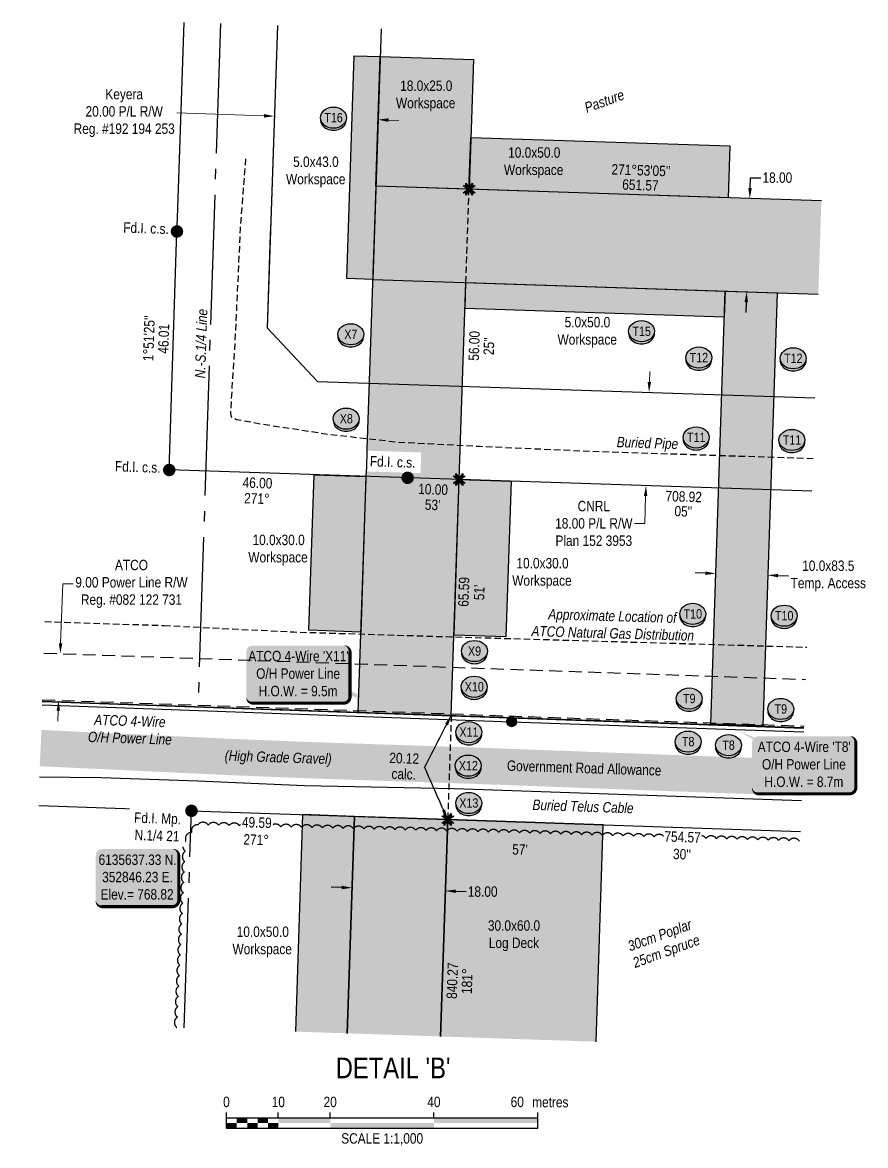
# Model space of a CAD drawing. Extents: x 350042 to 357443, y 6133812 to 6137998.
# Drawn here: x 350862 to 351675, y 6135521 to 6136604 of the extents above; entities that cross this region are included whole.
import ezdxf
from ezdxf.enums import TextEntityAlignment as Align

# ---------------------------------------------------------------- set-up
doc = ezdxf.new("R2010")
doc.units = 0
doc.header["$LTSCALE"] = 5
doc.header["$PDSIZE"] = 0.5
for name, pattern in [('0', [1, 1, 0]), ('foc-FLOWLINE', [3.75, 2.5, -1.25]), ('foc-QUARTERLINE', [33, 25, -3, 2, -3]), ('foc-TRAV', [1.875, 1.25, -0.625]), ('POWERLINE5', [7.8, 2.4, -0.6, 0.6, -0.6, 0.6, -0.6, 2.4]), ('UG_PIPE', [1.875, 1.25, -0.625])]:
    doc.linetypes.add(name, pattern=pattern)
doc.layers.get('Defpoints').update_dxf_attribs({"color": 9})
for name, color, linetype in [('AS-FENCE', 48, 'foc-FENCE'), ('AS-PIPE-UG', 44, 'UG_PIPE'), ('AS-PIPE-UG-T', 44, 'Continuous'), ('AS-POWER', 104, 'foc-POWER'), ('AS-POWER-EXISTING', 72, 'POWERLINE5'), ('AS-POWER-T', 104, 'Continuous'), ('AS-ROADS', 254, 'Continuous'), ('AS-TELEPHONE', 224, 'foc-TEL'), ('AS-TELEPHONE-T', 224, 'Continuous'), ('C-RW', 13, 'Continuous'), ('DETAIL-T', 7, 'Continuous'), ('F-EZE', 190, 'foc-FLOWLINE'), ('F-RW', 190, 'Continuous'), ('L-BD', 7, 'Continuous'), ('L-BD1', 253, 'Continuous'), ('L-MON', 1, 'Continuous'), ('L-MON-T', 1, 'Continuous'), ('L-ROAD-T', 7, 'Continuous'), ('L-SEC', 7, 'Continuous'), ('L-SECQ', 8, 'foc-QUARTERLINE'), ('P-CROSSINGS', 250, 'Continuous'), ('P-PROPOSED', 10, 'Continuous'), ('P-PROPOSED-H', 21, 'Continuous'), ('P-TEMP-BLUE', 146, 'Continuous'), ('P-TEMP-BLUE-T', 146, 'Continuous'), ('P-TRAV', 4, 'foc-TRAV'), ('P-TXT', 4, 'Continuous'), ('T-BUSH', 110, '0'), ('T-BUSH-T', 110, 'Continuous')]:
    doc.layers.add(name, color=color, linetype=linetype)
for name, color, linetype, lineweight in [('C-RW-T', 13, 'Continuous', 9), ('F-EZE-T', 190, 'Continuous', 9), ('F-RW-T', 190, 'Continuous', 9), ('T-TEXT', 48, 'Continuous', 18)]:
    doc.layers.add(name, color=color, linetype=linetype, lineweight=lineweight)
doc.layers.add('P-TEMP-BLUE-H', color=7, linetype='Continuous', true_color=0x99e6ff)
doc.styles.add('175L', font='ARIALN.TTF', dxfattribs={"height": 10})
doc.styles.add('80', font='ARIALN.TTF', dxfattribs={"height": 10})
doc.styles.add('80CG', font='ARIALN.TTF', dxfattribs={"height": 10})
doc.styles.add('80L', font='ARIALN.TTF', dxfattribs={"height": 10})
doc.styles.add('80LS', font='ARIALNI.TTF', dxfattribs={"height": 10})
doc.styles.add('Crossing', font='ARIALN.TTF', dxfattribs={"height": 10})
doc.styles.add('foc-LtypeFont', font='ARIALN.TTF', dxfattribs={"height": 7.35})
doc.linetypes.add('foc-FENCE', pattern='A,10,-1,["X",foc-LtypeFont,S=0.2,R=0,X=-0.625,Y=-0.75],-1.24', length=12.24)
doc.linetypes.add('foc-POWER', pattern='A,6,-1,["P",foc-LtypeFont,S=0.2,R=0,X=-0.625,Y=-0.75],-1.24,4', length=12.24)
doc.linetypes.add('foc-TEL', pattern='A,2,-1,["T",foc-LtypeFont,S=0.2,R=0,X=-0.425,Y=-0.75],-1.24,8', length=12.24)
doc.dimstyles.new('Compass 5 000', dxfattribs={"dimscale": 5, "dimtxt": 9, "dimasz": 2, "dimexe": 0.2, "dimexo": 0.0625, "dimgap": 0.5, "dimtad": 0, "dimtih": 1, "dimtoh": 1, "dimzin": 0, "dimdsep": 46, "dimtxsty": '80CG', "dimcen": 0.1, "dimse1": 1, "dimse2": 1, "dimclrd": 256, "dimclrt": 256, "dimaunit": 1, "dimadec": 4, "dimazin": 0, "dimtfac": 0.06, "dimtofl": 0, "dimtmove": 0, "dimatfit": 1, "dimfxl": 0.2, "dimtolj": 1, "dimtzin": 0, "dimlwd": -1, "dimarcsym": 0})

# ---------------------------------------------------------------- blocks, each defined once
blk = doc.blocks.new('POWERPOLE')
h = blk.add_hatch(color=255)
edge = h.paths.add_edge_path()
edge.add_arc((0, 0), 0.96, 0, 360)
at = {"linetype": 'Continuous'}
for p, q in [((0.68, -0.68), (-0.68, 0.68)), ((-0.68, -0.68), (0.68, 0.68))]:
    blk.add_line(p, q, dxfattribs=at)
blk.add_circle((0, 0), 0.96, dxfattribs=at)
blk = doc.blocks.new('fdia')
at = {"color": 255, "const_width": 1}
blk.add_lwpolyline([(-0.5, 0, 1), (0.5, 0, 1)], format="xyb", close=True, dxfattribs=at)
blk = doc.blocks.new('Fdiaa')
blk.add_blockref('fdia', (0, 0))
blk = doc.blocks.new('fdib')
at = {"color": 1, "const_width": 1.6}
blk.add_lwpolyline([(-0.4, 0, 1), (0.4, 0, 1)], format="xyb", close=True, dxfattribs=at)
at = {"color": 1}
blk.add_circle((0, 0), 0.8, dxfattribs=at)
blk = doc.blocks.new('Fdibb')
blk.add_blockref('fdib', (0, 0))
blk = doc.blocks.new('fdicc')
for name in ['Fdibb', 'Fdiaa']:
    blk.add_blockref(name, (0, 0))
blk = doc.blocks.new('FDI')
blk.add_blockref('fdicc', (0, 0))
blk = doc.blocks.new('TEMP')
h = blk.add_hatch(color=255)
h.dxf.hatch_style = 1
h.paths.add_polyline_path([(0, 0.25), (-0.67, 1.15), (-0.67, 0.67), (-1.15, 0.67), (-0.25, 0), (-1.15, -0.67), (-0.67, -0.67), (-0.67, -1.15), (0, -0.25), (0.67, -1.15), (0.67, -0.67), (1.15, -0.67), (0.25, 0), (1.15, 0.67), (0.67, 0.67), (0.67, 1.15)])
h.paths.add_polyline_path([(0.57, 0.85), (0.57, 0.57), (0.85, 0.57), (0.08, 0), (0.85, -0.57), (0.57, -0.57), (0.57, -0.85), (0, -0.08), (-0.57, -0.85), (-0.57, -0.57), (-0.85, -0.57), (-0.08, 0), (-0.85, 0.57), (-0.57, 0.57), (-0.57, 0.85), (0, 0.08)], flags=16)
h = blk.add_hatch(color=1)
h.dxf.hatch_style = 1
h.paths.add_polyline_path([(0, 0.08), (-0.57, 0.85), (-0.57, 0.57), (-0.85, 0.57), (-0.08, 0), (-0.85, -0.57), (-0.57, -0.57), (-0.57, -0.85), (0, -0.08), (0.57, -0.85), (0.57, -0.57), (0.85, -0.57), (0.08, 0), (0.85, 0.57), (0.57, 0.57), (0.57, 0.85)])
at = {"color": 1}
for p, q in [((-0.08, 0), (0.08, 0)), ((0, 0.08), (0, -0.08))]:
    blk.add_line(p, q, dxfattribs=at)
at = {"color": 255, "flags": 128}
blk.add_lwpolyline([(-0.25, 0), (-1.15, 0.67), (-0.67, 0.67), (-0.67, 1.15), (0, 0.25), (0.67, 1.15), (0.67, 0.67), (1.15, 0.67), (0.25, 0), (1.15, -0.67), (0.67, -0.67), (0.67, -1.15), (0, -0.25), (-0.67, -1.15), (-0.67, -0.67), (-1.15, -0.67)], close=True, dxfattribs=at)
at = {"color": 1, "flags": 128}
blk.add_lwpolyline([(-0.08, 0), (-0.85, 0.57), (-0.57, 0.57), (-0.57, 0.85), (0, 0.08), (0.57, 0.85), (0.57, 0.57), (0.85, 0.57), (0.08, 0), (0.85, -0.57), (0.57, -0.57), (0.57, -0.85), (0, -0.08), (-0.57, -0.85), (-0.57, -0.57), (-0.85, -0.57)], close=True, dxfattribs=at)
blk = doc.blocks.new('*D449')
at = {"layer": 'Defpoints', "color": 0, "transparency": 16777216}
for p in [(351105.1, 6136520.7), (351205.2, 6136517.3), (351204.9, 6136510)]:
    blk.add_point(p, dxfattribs=at)
at = {"layer": 'F-RW-T', "transparency": 16777216}
for p, q in [((351094.9, 6136513.7), (351010.8, 6136516.5)), ((351214.9, 6136509.6), (351224.9, 6136509.3))]:
    blk.add_line(p, q, dxfattribs=at)
for points in [[(351094.9, 6136515.4), (351094.8, 6136512), (351104.9, 6136513.4)], [(351215, 6136511.3), (351214.8, 6136507.9), (351204.9, 6136510)]]:
    blk.add_solid(points, dxfattribs=at)
at = {"layer": 'F-RW-T', "transparency": 16777216, "insert": (350960.2, 6136516.5), "char_height": 10, "attachment_point": 5, "style": '80CG'}
blk.add_mtext('\\A1;Keyera\\P20.00 P/L R/W\\PReg. #192 194 253', dxfattribs=at)
blk = doc.blocks.new('*D450')
at = {"layer": 'C-RW-T', "transparency": 16777216}
for p, q in [((351466.4, 6136257.2), (351466.7, 6136267.2)), ((351462.7, 6136147.3), (351461.9, 6136120.9)), ((351461.9, 6136120.9), (351451.9, 6136120.9))]:
    blk.add_line(p, q, dxfattribs=at)
for points in [[(351464.7, 6136257.3), (351468, 6136257.2), (351466, 6136247.2)], [(351461.1, 6136147.4), (351464.4, 6136147.2), (351463.1, 6136157.3)]]:
    blk.add_solid(points, dxfattribs=at)
at = {"layer": 'Defpoints', "color": 0, "transparency": 16777216}
for p in [(351381.3, 6136250), (351466, 6136247.2), (351378.4, 6136160.1)]:
    blk.add_point(p, dxfattribs=at)
at = {"layer": 'C-RW-T', "transparency": 16777216, "insert": (351412.8, 6136120.9), "char_height": 10, "attachment_point": 5, "style": '80CG'}
blk.add_mtext('\\A1;CNRL\\P18.00 P/L R/W\\PPlan 152 3953', dxfattribs=at)
blk = doc.blocks.new('*D451')
at = {"layer": 'Defpoints', "color": 0, "transparency": 16777216}
for p in [(350898.6, 6135995.4), (351413, 6135977.6), (351411.4, 6135932.7)]:
    blk.add_point(p, dxfattribs=at)
at = {"layer": 'F-EZE-T', "transparency": 16777216}
for p, q in [((350898.9, 6136005.4), (350900.9, 6136062.7)), ((350900.9, 6136062.7), (350910.9, 6136062.7)), ((350896.7, 6135940.4), (350896.3, 6135930.4))]:
    blk.add_line(p, q, dxfattribs=at)
for points in [[(350897.2, 6136005.4), (350900.6, 6136005.3), (350898.6, 6135995.4)], [(350895, 6135940.5), (350898.3, 6135940.4), (350897, 6135950.4)]]:
    blk.add_solid(points, dxfattribs=at)
at = {"layer": 'F-EZE-T', "transparency": 16777216, "insert": (350967.2, 6136062.7), "char_height": 10, "attachment_point": 5, "style": '80CG'}
blk.add_mtext('\\A1;ATCO\\P9.00 Power Line R/W\\PReg. #082 122 731', dxfattribs=at)
blk = doc.blocks.new('*D452')
at = {"layer": 'Defpoints', "color": 0, "transparency": 16777216}
for p in [(351402.3, 6136439.4), (351563.1, 6136434.1), (351399.4, 6136349.4)]:
    blk.add_point(p, dxfattribs=at)
at = {"layer": 'P-TXT', "transparency": 16777216}
for p, q in [((351563.4, 6136444.1), (351563.7, 6136454.1)), ((351563.7, 6136454.1), (351573.7, 6136454.1)), ((351559.8, 6136334.2), (351559.4, 6136324.2))]:
    blk.add_line(p, q, dxfattribs=at)
for points in [[(351561.7, 6136444.1), (351565.1, 6136444), (351563.1, 6136434.1)], [(351558.1, 6136334.2), (351561.4, 6136334.1), (351560.1, 6136344.2)]]:
    blk.add_solid(points, dxfattribs=at)
at = {"layer": 'P-TXT', "transparency": 16777216, "insert": (351589.7, 6136454.1), "char_height": 10, "attachment_point": 5, "style": '80CG'}
blk.add_mtext('\\A1;18.00', dxfattribs=at)
blk = doc.blocks.new('*D453')
at = {"layer": 'Defpoints', "color": 0, "transparency": 16777216}
for p in [(351269.7, 6135766.8), (351179.4, 6135756.6), (351269.3, 6135753.6)]:
    blk.add_point(p, dxfattribs=at)
at = {"layer": 'P-TXT', "transparency": 16777216}
for p, q in [((351169.8, 6135770.1), (351159.8, 6135770.4)), ((351279.7, 6135766.5), (351289.7, 6135766.1))]:
    blk.add_line(p, q, dxfattribs=at)
for points in [[(351169.9, 6135771.8), (351169.8, 6135768.4), (351179.8, 6135769.8)], [(351279.8, 6135768.1), (351279.7, 6135764.8), (351269.7, 6135766.8)]]:
    blk.add_solid(points, dxfattribs=at)
at = {"layer": 'P-TXT', "transparency": 16777216, "insert": (351305.7, 6135766.1), "char_height": 10, "attachment_point": 5, "style": '80CG'}
blk.add_mtext('\\A1;18.00', dxfattribs=at)
blk = doc.blocks.new('*U322')
at = {"color": 0}
for p, q in [((-150, 0), (-150, 15)), ((-100, 10), (-100, 15)), ((-50, 10), (-50, 15)), ((50, 10), (50, 15)), ((150.2, 0), (150.2, 15)), ((-150, 10), (150.2, 10)), ((-150, 0), (150.2, 0))]:
    blk.add_line(p, q, dxfattribs=at)
for points in [[(-150, 5), (-140, 5), (-150, 0), (-140, 0)], [(-140, 10), (-130, 10), (-140, 5), (-130, 5)], [(-130, 5), (-120, 5), (-130, 0), (-120, 0)], [(-120, 10), (-110, 10), (-120, 5), (-110, 5)], [(-110, 5), (-100, 5), (-110, 0), (-100, 0)], [(-100, 10), (-50, 10), (-100, 5), (-50, 5)], [(-50, 5), (50, 5), (-50, 0), (50, 0)], [(50, 10), (150.2, 10), (50, 5), (150.2, 5)]]:
    blk.add_solid(points, dxfattribs=at)
at = {"color": 0, "style": '80'}
blk.add_text('metres', height=10, dxfattribs=at).set_placement((162.2, 20), align=Align.CENTER)
at = {"color": 0, "char_height": 10, "style": '80'}
for s, insert, attachment_point in [('0', (-150, 30.2), 2), ('10', (-100, 30.2), 2), ('20', (-50, 30.2), 2), ('40', (50, 30.2), 2), ('60', (136.7, 30.2), 3), ('SCALE 1:1,000', (0.1, -5), 2)]:
    blk.add_mtext(s, dxfattribs=dict(at, insert=insert, attachment_point=attachment_point))
blk = doc.blocks.new('*D469')
at = {"layer": 'Defpoints', "color": 0, "transparency": 16777216}
for p in [(351530.5, 6136075.4), (351580.4, 6136071), (351580.5, 6136073.7)]:
    blk.add_point(p, dxfattribs=at)
at = {"layer": 'P-TEMP-BLUE-T', "transparency": 16777216}
for p, q in [((351520.5, 6136073), (351510.5, 6136073.3)), ((351590.4, 6136070.7), (351600.4, 6136070.3))]:
    blk.add_line(p, q, dxfattribs=at)
for points in [[(351520.5, 6136074.6), (351520.4, 6136071.3), (351530.4, 6136072.7)], [(351590.5, 6136072.3), (351590.3, 6136069), (351580.4, 6136071)]]:
    blk.add_solid(points, dxfattribs=at)
at = {"layer": 'P-TEMP-BLUE-T', "transparency": 16777216, "insert": (351638.8, 6136070.3), "char_height": 10, "attachment_point": 5, "style": '80CG'}
blk.add_mtext('\\A1;10.0x83.5\\PTemp. Access', dxfattribs=at)
blk = doc.blocks.new('*U471')
h = blk.add_hatch(color=255)
edge = h.paths.add_edge_path()
edge.add_line((-44, -28.5), (44, -28.5))
edge.add_arc((44, -22.5), 6, 270, 360)
edge.add_line((50, -22.5), (50, 21))
edge.add_arc((44, 21), 6, 0, 90)
edge.add_line((44, 27), (-44, 27))
edge.add_arc((-44, 21), 6, 90, 180)
edge.add_line((-50, 21), (-50, -22.5))
edge.add_arc((-44, -22.5), 6, 180, 270)
at = {"color": 104, "flags": 128}
blk.add_lwpolyline([(-44, -28.5, 3, 3, 0), (44, -28.5, 3, 3, 0.414214), (50, -22.5, 3, 3, 0), (50, 21, 3, 0, 0.414214), (44, 27, 0, 0, 0), (-44, 27, 0, 0, 0.414214), (-50, 21, 0, 0, 0), (-50, -22.5, 0, 3, 0.414214)], format="xyseb", close=True, dxfattribs=at)
blk.add_lwpolyline([(102.6, -38.7, 0, 7.5, 0), (0, 0, 0, 0, 0)], format="xyseb", dxfattribs=at)
at = {"color": 104, "style": '80'}
blk.add_attdef('ENTER_TEXT_001', (-26.8, -4.9), '', height=10, dxfattribs=at)
blk = doc.blocks.new('*U472')
h = blk.add_hatch(color=255)
edge = h.paths.add_edge_path()
edge.add_line((-44, -28.5), (44, -28.5))
edge.add_arc((44, -22.5), 6, 270, 360)
edge.add_line((50, -22.5), (50, 21))
edge.add_arc((44, 21), 6, 0, 90)
edge.add_line((44, 27), (-44, 27))
edge.add_arc((-44, 21), 6, 90, 180)
edge.add_line((-50, 21), (-50, -22.5))
edge.add_arc((-44, -22.5), 6, 180, 270)
at = {"color": 104, "flags": 128}
blk.add_lwpolyline([(-65.1, 33.5, 0, 7.5, 0), (0, 0, 0, 0, 0)], format="xyseb", dxfattribs=at)
blk.add_lwpolyline([(-44, -28.5, 3, 3, 0), (44, -28.5, 3, 3, 0.414214), (50, -22.5, 3, 3, 0), (50, 21, 3, 0, 0.414214), (44, 27, 0, 0, 0), (-44, 27, 0, 0, 0.414214), (-50, 21, 0, 0, 0), (-50, -22.5, 0, 3, 0.414214)], format="xyseb", close=True, dxfattribs=at)
at = {"color": 104, "style": '80'}
blk.add_attdef('ENTER_TEXT_001', (-26.8, -4.9), '', height=10, dxfattribs=at)
blk = doc.blocks.new('xing2')
h = blk.add_hatch(color=50)
h.dxf.hatch_style = 1
edge = h.paths.add_edge_path()
edge.add_ellipse((0, 0), major_axis=(-12.5, 0), ratio=0.816297, start_angle=0, end_angle=360)
h = blk.add_hatch(color=250)
h.dxf.hatch_style = 1
edge = h.paths.add_edge_path()
edge.add_ellipse((0, -2), major_axis=(-12.5, 0), ratio=0.816297, start_angle=0, end_angle=180)
edge.add_line((12.5, -2), (12.5, 0))
edge.add_ellipse((0, 0), major_axis=(-12.5, 0), ratio=0.816297, start_angle=0, end_angle=180, ccw=False)
edge.add_line((-12.5, 0), (-12.5, -2))
at = {"color": 250}
blk.add_ellipse((0, 0), major_axis=(-12.5, 0), ratio=0.816297, dxfattribs=at)
blk.add_ellipse((0, -2), major_axis=(-12.5, 0), ratio=0.816297, start_param=0, end_param=3.141593, dxfattribs=at)
at = {"color": 250, "style": 'Crossing'}
blk.add_attdef('CROSSING', text='', height=9, dxfattribs=at).set_placement((0.1, 0), align=Align.MIDDLE_CENTER)
at = {"color": 250, "style": 'Crossing', "flags": 1}
for tag, p in [('OWNER', (0.1, -12.5)), ('DESCRIPTION', (0.1, -25.8)), ('LOCATION', (0.1, -39.3)), ('DWG_REF', (0.1, -52.8))]:
    blk.add_attdef(tag, text='', height=9, dxfattribs=at).set_placement(p, align=Align.MIDDLE_CENTER)
blk = doc.blocks.new('*U497')
h = blk.add_hatch(color=254)
edge = h.paths.add_edge_path()
edge.add_line((-34, -28.5), (34, -28.5))
edge.add_arc((34, -22.5), 6, 270, 360)
edge.add_line((40, -22.5), (40, 21))
edge.add_arc((34, 21), 6, 0, 90)
edge.add_line((34, 27), (-34, 27))
edge.add_arc((-34, 21), 6, 90, 180)
edge.add_line((-40, 21), (-40, -22.5))
edge.add_arc((-34, -22.5), 6, 180, 270)
at = {"color": 1, "flags": 128}
blk.add_lwpolyline([(-34, -28.5, 3, 3, 0), (34, -28.5, 3, 3, 0.414214), (40, -22.5, 3, 3, 0), (40, 21, 3, 0, 0.414214), (34, 27, 0, 0, 0), (-34, 27, 0, 0, 0.414214), (-40, 21, 0, 0, 0), (-40, -22.5, 0, 3, 0.414214)], format="xyseb", close=True, dxfattribs=at)
blk.add_lwpolyline([(-27.1, -16.1, 0, 10, 0), (0, 0, 5, 5, 0)], format="xyseb", dxfattribs=at)
at = {"color": 1, "style": '80'}
blk.add_attdef('ENTER_TEXT_001', (-36, -5), '', height=10, dxfattribs=at)
blk = doc.blocks.new('Well_proximity')
h = blk.add_hatch(color=191)
h.dxf.hatch_style = 1
edge = h.paths.add_edge_path()
edge.add_ellipse((0, 0), major_axis=(-12.5, 0), ratio=0.816297, start_angle=0, end_angle=360)
h = blk.add_hatch(color=250)
h.dxf.hatch_style = 1
edge = h.paths.add_edge_path()
edge.add_ellipse((0, -2), major_axis=(-12.5, 0), ratio=0.816297, start_angle=0, end_angle=180)
edge.add_line((12.5, -2), (12.5, 0))
edge.add_ellipse((0, 0), major_axis=(-12.5, 0), ratio=0.816297, start_angle=0, end_angle=180, ccw=False)
edge.add_line((-12.5, 0), (-12.5, -2))
at = {"color": 250}
blk.add_ellipse((0, 0), major_axis=(-12.5, 0), ratio=0.816297, dxfattribs=at)
blk.add_ellipse((0, -2), major_axis=(-12.5, 0), ratio=0.816297, start_param=0, end_param=3.141593, dxfattribs=at)
at = {"color": 250, "style": '80L'}
blk.add_attdef('CROSSING', text='', height=9, dxfattribs=at).set_placement((0.1, 0), align=Align.MIDDLE_CENTER)

msp = doc.modelspace()

# ---------------------------------------------------------------- hatches: boundary and pattern name
at = {"layer": 'P-PROPOSED-H'}
h = msp.add_hatch(color=256, dxfattribs=at)
h.dxf.hatch_style = 1
h.paths.add_polyline_path([(351632.102, 6136431.806), (351202.732, 6136445.939), (351185.506, 6135939.108), (351275.431, 6135936.032), (351289.604, 6136353.054), (351629.142, 6136341.878)])
h = msp.add_hatch(color=256, dxfattribs=at)
h.dxf.hatch_style = 1
h.paths.add_polyline_path([(351175.169, 6135629.545), (351265.096, 6135626.531), (351272.015, 6135835.536), (351182.09, 6135838.592)])
at = {"layer": 'P-TEMP-BLUE-H'}
h = msp.add_hatch(color=256, dxfattribs=at)
h.dxf.hatch_style = 1
h.paths.add_polyline_path([(351174.696, 6136356.863), (351181.996, 6136571.657), (351206.976, 6136570.835), (351199.675, 6136356.014)])
h = msp.add_hatch(color=256, dxfattribs=at)
h.dxf.hatch_style = 1
h.paths.add_polyline_path([(351202.732, 6136445.939), (351206.976, 6136570.835), (351296.755, 6136567.88), (351292.66, 6136442.979)])
h = msp.add_hatch(color=256, dxfattribs=at)
h.dxf.hatch_style = 1
h.paths.add_polyline_path([(351542.364, 6136434.76), (351292.51, 6136442.984), (351294.208, 6136492.942), (351544.009, 6136484.72)])
h = msp.add_hatch(color=256, dxfattribs=at)
h.dxf.hatch_style = 1
h.paths.add_polyline_path([(351538.582, 6136319.851), (351288.755, 6136328.075), (351289.604, 6136353.054), (351539.404, 6136344.831)])
h = msp.add_hatch(color=256, dxfattribs=at)
h.dxf.hatch_style = 1
h.paths.add_polyline_path([(351525.667, 6135927.474), (351539.404, 6136344.831), (351589.365, 6136343.187), (351575.625, 6135925.765)])
h = msp.add_hatch(color=256, dxfattribs=at)
h.dxf.hatch_style = 1
h.paths.add_polyline_path([(351138.169, 6136017.941), (351143.263, 6136167.816), (351193.223, 6136166.172), (351188.128, 6136016.243)])
h = msp.add_hatch(color=256, dxfattribs=at)
h.dxf.hatch_style = 1
h.paths.add_polyline_path([(351278.058, 6136013.337), (351283.152, 6136163.212), (351333.112, 6136161.567), (351328.016, 6136011.639)])
h = msp.add_hatch(color=256, dxfattribs=at)
h.dxf.hatch_style = 1
h.paths.add_polyline_path([(351125.21, 6135631.22), (351175.169, 6135629.545), (351182.09, 6135838.592), (351132.132, 6135840.301)])
h = msp.add_hatch(color=256, dxfattribs=at)
h.dxf.hatch_style = 1
h.paths.add_polyline_path([(351265.096, 6135626.531), (351414.973, 6135621.507), (351421.888, 6135830.39), (351272.014, 6135835.516)])

# ---------------------------------------------------------------- linework, layer by layer
at = {"layer": 'AS-FENCE', "flags": 128}
msp.add_lwpolyline([(350881.137, 6135949.254), (351615.36, 6135923.782)], dxfattribs=at)
at = {"layer": 'AS-PIPE-UG', "flags": 128}
for points in [[(351624.234, 6136183.236), (351558.091, 6136185.392), (351411.69, 6136190.164), (351302.6, 6136194.974), (351223.25, 6136199.114), (351157.6, 6136206.564), (351091.93, 6136216.589), (351068.545, 6136220.869), (351063.57, 6136223.484), (351062.855, 6136227.394), (351064.37, 6136251.969), (351066.81, 6136287.324), (351072.275, 6136404.609), (351077.67, 6136474.989)], [(350883.721, 6136026.342), (350998.585, 6136022.584)], [(350998.585, 6136022.584), (351123.635, 6136016.349), (351275.39, 6136011.659), (351560.38, 6136003.399), (351618.02, 6136001.562)]]:
    msp.add_lwpolyline(points, dxfattribs=at)
at = {"layer": 'AS-POWER', "flags": 128}
msp.add_lwpolyline([(350881.026, 6135945.952), (351333.595, 6135929.864), (351615.233, 6135920.071)], dxfattribs=at)
at = {"layer": 'AS-ROADS', "const_width": 34.991, "flags": 128}
msp.add_lwpolyline([(351613.725, 6135875.974), (351518.975, 6135879.194), (351297.68, 6135887.474), (351141.28, 6135892.674), (351064.705, 6135895.744), (350879.634, 6135904.418)], dxfattribs=at)
at = {"layer": 'AS-TELEPHONE', "flags": 128}
msp.add_lwpolyline([(350878.71, 6135876.86), (350937.85, 6135876.039), (351031.22, 6135872.989), (351134.075, 6135868.474), (351278.32, 6135865.404), (351612.966, 6135853.809)], dxfattribs=at)
at = {"layer": 'C-RW', "flags": 128}
for points in [[(351622.925, 6136152.028), (351003.595, 6136172.414), (351011.045, 6136402.274), (351011.489, 6136415.322), (351017.906, 6136603.692)], [(351107.835, 6136600.744), (351101.414, 6136412.259), (351100.975, 6136399.359), (351098.057, 6136309.351), (351146.386, 6136257.739), (351625.87, 6136241.957)]]:
    msp.add_lwpolyline(points, dxfattribs=at)
at = {"layer": 'F-EZE'}
for p, q in [((350882.702, 6135995.942), (351616.96, 6135970.584)), ((350881.194, 6135950.978), (351615.423, 6135925.621))]:
    msp.add_line(p, q, dxfattribs=at)
at = {"layer": 'F-RW', "flags": 128}
for points in [[(351107.961, 6136600.739), (351098.057, 6136309.351), (351146.386, 6136257.739), (351625.87, 6136241.957)], [(351207.881, 6136597.463), (351199.675, 6136356.014), (351629.142, 6136341.878)]]:
    msp.add_lwpolyline(points, dxfattribs=at)
at = {"layer": 'L-SEC', "flags": 128}
for points in [[(350881.148, 6135949.596), (351028.521, 6135944.477), (351615.381, 6135924.405)], [(350877.779, 6135849.078), (351025.03, 6135843.964), (351611.943, 6135823.89)]]:
    msp.add_lwpolyline(points, dxfattribs=at)
at = {"layer": 'L-SECQ'}
msp.add_line((351052.895, 6136602.545), (351031.237, 6135943.981), dxfattribs=at)
at = {"layer": 'L-SECQ', "flags": 128}
msp.add_lwpolyline([(351018.106, 6135634.81), (351025.03, 6135843.964)], dxfattribs=at)
at = {"layer": 'P-PROPOSED', "flags": 128}
msp.add_lwpolyline([(351265.096, 6135626.531), (351272.015, 6135835.536), (351182.09, 6135838.592), (351175.169, 6135629.545)], dxfattribs=at)
at = {"layer": 'P-TEMP-BLUE', "flags": 128}
for points in [[(351174.696, 6136356.863), (351181.996, 6136571.657), (351206.976, 6136570.835), (351199.675, 6136356.014)], [(351202.732, 6136445.939), (351206.976, 6136570.835), (351296.755, 6136567.88), (351292.66, 6136442.979)], [(351542.364, 6136434.76), (351292.51, 6136442.984), (351294.208, 6136492.942), (351544.009, 6136484.72)], [(351538.582, 6136319.851), (351288.755, 6136328.075), (351289.604, 6136353.054), (351539.404, 6136344.831)], [(351525.667, 6135927.474), (351539.404, 6136344.831), (351589.365, 6136343.187), (351575.625, 6135925.765)], [(351138.169, 6136017.941), (351143.263, 6136167.816), (351193.223, 6136166.172), (351188.128, 6136016.243)], [(351278.058, 6136013.337), (351283.152, 6136163.212), (351333.112, 6136161.567), (351328.016, 6136011.639)]]:
    msp.add_lwpolyline(points, close=True, dxfattribs=at)
for points in [[(351175.169, 6135629.545), (351182.09, 6135838.592), (351132.132, 6135840.301), (351125.21, 6135631.22)], [(351414.973, 6135621.507), (351421.888, 6135830.39), (351272.014, 6135835.516), (351265.096, 6135626.531)]]:
    msp.add_lwpolyline(points, dxfattribs=at)
at = {"layer": 'P-TRAV', "flags": 128}
for points in [[(351289.604, 6136353.054), (351292.66, 6136442.979)], [(351275.431, 6135936.032), (351272.015, 6135835.536)]]:
    msp.add_lwpolyline(points, dxfattribs=at)
at = {"layer": 'T-BUSH', "flags": 128}
msp.add_lwpolyline([(351610.889, 6135814.773, 0.52056705), (351600.896, 6135815.066, 0.52056705), (351590.903, 6135815.358, 0.52056705), (351580.91, 6135815.651, 0.52056705), (351570.916, 6135815.943, 0.52056705), (351560.923, 6135816.236, 0.52056705), (351550.93, 6135816.528, 0.52056705), (351540.937, 6135816.82, 0.52056705), (351530.944, 6135817.113, 0.52056705), (351520.951, 6135817.405, 0.52056705), (351510.957, 6135817.698, 0.52056705), (351500.964, 6135817.99, 0.52056705), (351490.971, 6135818.282, 0.52056705), (351480.978, 6135818.575, 0.52056705), (351470.985, 6135818.867, 0.52056705), (351460.992, 6135819.16, 0.52056705), (351450.998, 6135819.452, 0.52056705), (351441.005, 6135819.745, 0.52056705), (351431.012, 6135820.037, 0.52056705), (351421.019, 6135820.329, 0.52056705), (351411.026, 6135820.622, 0.52056705), (351401.033, 6135820.914, 0.52056705), (351391.039, 6135821.207, 0.52056705), (351381.046, 6135821.499, 0.52056705), (351371.053, 6135821.791, 0.52056705), (351361.06, 6135822.084, 0.52056705), (351351.067, 6135822.376, 0.52056705), (351341.074, 6135822.669, 0.52056705), (351331.08, 6135822.961, 0.52056705), (351321.087, 6135823.254, 0.52056705), (351311.093, 6135823.504, 0.52056705), (351301.099, 6135823.755, 0.52056705), (351291.104, 6135824.005, 0.52056705), (351281.11, 6135824.256, 0.52056705), (351271.116, 6135824.506, 0.52056705), (351261.122, 6135824.757, 0.52056705), (351251.127, 6135825.007, 0.52056705), (351241.133, 6135825.258, 0.52056705), (351231.139, 6135825.508, 0.52056705), (351221.144, 6135825.759, 0.52056705), (351211.15, 6135826.01, 0.52056705), (351201.156, 6135826.26, 0.52056705), (351191.161, 6135826.511, 0.52056705), (351181.167, 6135826.761, 0.52056705), (351171.173, 6135827.012, 0.52056705), (351161.178, 6135827.262, 0.52056705), (351151.184, 6135827.513, 0.52056705), (351141.19, 6135827.763, 0.52056705), (351131.196, 6135828.014, 0.52056705), (351121.201, 6135828.264, 0.52056705), (351111.207, 6135828.515, 0.52056705), (351101.213, 6135828.765, 0.52056705), (351091.218, 6135829.016, 0.52056705), (351081.224, 6135829.266, 0.52056705), (351071.23, 6135829.517, 0.52056705), (351061.235, 6135829.767, 0.52056705), (351051.241, 6135830.018, 0.52056705), (351041.247, 6135830.268, 0.52056705), (351031.253, 6135830.519, 0.52056705), (351025.108, 6135823.183, 0.52056705), (351019.542, 6135814.924, 0.52056705), (351019.067, 6135804.937, 0.52056705), (351018.591, 6135794.951, 0.52056705), (351018.115, 6135784.965, 0.52056705), (351017.639, 6135774.979, 0.52056705), (351017.163, 6135764.993, 0.52056705), (351016.687, 6135755.007, 0.52056705), (351016.212, 6135745.021, 0.52056705), (351015.736, 6135735.035, 0.52056705), (351015.26, 6135725.049, 0.52056705), (351014.784, 6135715.062, 0.52056705), (351014.308, 6135705.076, 0.52056705), (351013.832, 6135695.09, 0.52056705), (351013.357, 6135685.104, 0.52056705), (351012.881, 6135675.118, 0.52056705), (351012.405, 6135665.132, 0.52056705), (351011.929, 6135655.146, 0.52056705), (351011.453, 6135645.16, 0.52056705), (351010.969, 6135635.007, 0.52056705)], format="xyb", dxfattribs=at)

# ---------------------------------------------------------------- block references
at = {"layer": 'AS-POWER-EXISTING', "xscale": 4.998719999999985, "yscale": 4.998719999999985, "zscale": 4.998719999999985}
msp.add_blockref('POWERPOLE', (351333.595, 6135929.864), dxfattribs=at)
at = {"layer": 'AS-POWER-T'}
ref = msp.add_blockref('*U471', (351127.859, 6135976.248), dxfattribs=dict(at, xscale=0.9997440000000001, yscale=0.9997440000000001, zscale=0.9997440000000001))
ref.add_attrib('ENTER_TEXT_001', "ATCO 4-Wire 'X11'", (351079.808, 6135988.085), dxfattribs={"layer": '0', "color": 104, "height": 9.99744, "style": '80'})
ref.add_attrib('ENTER_TEXT_002', 'O/H Power Line', (351087.398, 6135971.246), dxfattribs={"layer": '0', "color": 104, "height": 9.99744, "style": '80'})
ref.add_attrib('ENTER_TEXT_003', 'H.O.W. = 9.5m', (351089.755, 6135954.406), dxfattribs={"layer": '0', "color": 104, "height": 9.99744, "style": '80'})
ref = msp.add_blockref('*U472', (351615.315, 6135888.827), dxfattribs=dict(at, xscale=0.9997440000000001, yscale=0.9997440000000001, zscale=0.9997440000000001))
ref.add_attrib('ENTER_TEXT_001', "ATCO 4-Wire 'T8'", (351570.77, 6135900.664), dxfattribs={"layer": '0', "color": 104, "height": 9.99744, "style": '80'})
ref.add_attrib('ENTER_TEXT_002', 'O/H Power Line', (351574.855, 6135883.825), dxfattribs={"layer": '0', "color": 104, "height": 9.99744, "style": '80'})
ref.add_attrib('ENTER_TEXT_003', 'H.O.W. = 8.7m', (351577.211, 6135866.985), dxfattribs={"layer": '0', "color": 104, "height": 9.99744, "style": '80'})
at = {"layer": 'Defpoints', "xscale": 0.9997440000000001, "yscale": 0.9997440000000001, "zscale": 0.9997440000000001}
for p, values in [((351513.979, 6136280.772), {'CROSSING': 'T12'}), ((351511.416, 6136203.807), {'CROSSING': 'T11'}), ((351508.117, 6136033.758), {'CROSSING': 'T10'}), ((351504.716, 6135952.212), {'CROSSING': 'T9'}), ((351503.65, 6135910.669), {'CROSSING': 'T8'})]:
    msp.add_blockref('xing2', p, dxfattribs=at).add_auto_attribs(values)
at = {"layer": 'DETAIL-T', "xscale": 0.9997440000000001, "yscale": 0.9997440000000001, "zscale": 0.9997440000000001}
msp.add_blockref('*U322', (351208.707, 6135538.272), dxfattribs=at)
at = {"layer": 'L-MON', "xscale": 4.998719999999985, "yscale": 4.998719999999985, "zscale": 4.998719999999985}
for p in [(351292.66, 6136442.979), (351283.152, 6136163.212), (351272.014, 6135835.516)]:
    msp.add_blockref('TEMP', p, dxfattribs=at)
at = {"layer": 'P-CROSSINGS', "xscale": 0.9997440000000001, "yscale": 0.9997440000000001, "zscale": 0.9997440000000001}
for name, p, values in [('Well_proximity', (351161.873, 6136511.958), {'CROSSING': 'T16'}), ('xing2', (351178.514, 6136303.219), {'CROSSING': 'X7'}), ('Well_proximity', (351458.814, 6136306.175), {'CROSSING': 'T15'}), ('Well_proximity', (351604.957, 6136280.063), {'CROSSING': 'T12'}), ('xing2', (351174.152, 6136221.888), {'CROSSING': 'X8'}), ('Well_proximity', (351603.752, 6136201.367), {'CROSSING': 'T11'}), ('Well_proximity', (351596.194, 6136031.994), {'CROSSING': 'T10'}), ('xing2', (351297.722, 6135997.928), {'CROSSING': 'X9'}), ('xing2', (351297.498, 6135963.538), {'CROSSING': 'X10'}), ('Well_proximity', (351592.929, 6135942.154), {'CROSSING': 'T9'}), ('xing2', (351292.341, 6135919.802), {'CROSSING': 'X11'}), ('Well_proximity', (351542.556, 6135907.238), {'CROSSING': 'T8'}), ('xing2', (351291.785, 6135887.51), {'CROSSING': 'X12'}), ('xing2', (351292.225, 6135851.519), {'CROSSING': 'X13'})]:
    msp.add_blockref(name, p, dxfattribs=at).add_auto_attribs(values)

# ---------------------------------------------------------------- texts
at = {"layer": 'AS-PIPE-UG-T', "char_height": 10.00219, "attachment_point": 1, "style": '175L'}
for s, insert, rotation in [('\\pi51.228;{\\fArial Narrow|b0|i1|c0|p34;Buried Pipe}', (351383.876, 6136206.129), 358.133086), ('\\pi17.919;{\\fArial Narrow|b0|i1|c0|p34;Approximate Location of\\P\\pi2.2676;ATCO Natural Gas Distribution}', (351351.183, 6136039.075), 358.339834)]:
    msp.add_mtext_dynamic_manual_height_columns(s, width=160.90647, gutter_width=99.997, heights=[0], dxfattribs=dict(at, insert=insert, rotation=rotation))
at = {"layer": 'AS-POWER-T', "insert": (350924.114, 6135937.064), "char_height": 9.99744, "attachment_point": 1, "rotation": 358.081365, "style": '175L'}
msp.add_mtext_dynamic_manual_height_columns('\\pi7.4151;{\\fArial Narrow|b0|i1|c0|p34;ATCO 4-Wire\\P\\pi1.8776;O/H Power Line}', width=83.25744, gutter_width=49.987, heights=[0], dxfattribs=at)
at = {"layer": 'DETAIL-T', "color": 3, "insert": (351219.364, 6135596.205), "char_height": 19.9949, "width": 223.80072, "attachment_point": 5, "style": '80CG'}
msp.add_mtext("DETAIL 'B'", dxfattribs=at)
at = {"layer": 'L-BD', "style": '80L'}
for s, p in [('20.12', (351230.085, 6135894.62)), ('calc.', (351229.592, 6135879.632))]:
    msp.add_text(s, height=9.9974, rotation=358.1148, dxfattribs=at).set_placement(p, align=Align.MIDDLE)
at = {"layer": 'L-BD', "insert": (351341.811, 6135811.693), "char_height": 9.9974, "width": 14.46874, "attachment_point": 2, "rotation": 358.0411, "style": '80L'}
msp.add_mtext("57'", dxfattribs=at)
at = {"layer": 'L-BD1', "style": '80L'}
for s, height, rotation, p in [("271°53'05''", 9.99744, 358.1148, (351458.196, 6136461.287)), ('651.57', 9.9974, 358.1148, (351457.728, 6136447.048)), ("1°51'25''", 9.9974, 88.1436, (350983.951, 6136299.291)), ('46.01', 9.9974, 88.1436, (350998.19, 6136298.829)), ('56.00', 9.9974, 88.0535, (351297.444, 6136292.081)), ('25"', 9.9974, 88.0535, (351311.682, 6136291.597)), ('46.00', 9.9974, 358.1203, (351088.657, 6136159.992)), ('10.00', 9.9974, 358.0891, (351257.926, 6136153.812)), ('271°', 9.9974, 358.1203, (351088.165, 6136145.004)), ('708.92', 9.9974, 358.1148, (351499.453, 6136146.838)), ("53'", 9.9974, 358.0891, (351257.426, 6136138.825)), ('05"', 9.9974, 358.1148, (351498.984, 6136132.6)), ('65.59', 9.9974, 88.0535, (351287.454, 6136054.945)), ("51'", 9.9974, 88.0535, (351302.442, 6136054.435)), ('840.27', 9.9974, 88.1039, (351276.378, 6135680.27)), ('181°', 9.9974, 88.1039, (351290.616, 6135679.799))]:
    msp.add_text(s, height=height, rotation=rotation, dxfattribs=at).set_placement(p, align=Align.MIDDLE)
at = {"layer": 'L-ROAD-T', "style": '80L'}
msp.add_text('Government Road Allowance', height=9.99744, rotation=358.15164, dxfattribs=at).set_placement((351403.501, 6135885.238), align=Align.MIDDLE_CENTER)
at = {"layer": 'L-SECQ', "insert": (351028.205, 6136261.011), "char_height": 9.99744, "attachment_point": 1, "rotation": 88.116349, "style": '175L'}
msp.add_mtext_dynamic_manual_height_columns('{\\fArial Narrow|b0|i1|c0|p34;N.-S.1/4 Line}', width=94.80966, gutter_width=49.987, heights=[0], dxfattribs=at)
at = {"layer": 'P-TEMP-BLUE-T', "char_height": 9.99744, "attachment_point": 1, "style": '175L'}
for s, heights, insert in [('\\pi0.66375;18.0x25.0\\P\\pi-3.3905;Workspace', [0], (351225.505, 6136547.73)), ('\\pi0.66375;10.0x50.0\\P\\pi-3.3905;Workspace', [0], (351329.589, 6136483.335)), ('\\pi3.4632;5.0x43.0\\P\\pi-3.3905;Workspace', [0], (351119.526, 6136474.443)), ('\\pi3.4632;5.0x50.0\\P\\pi-3.3905;Workspace', [32.064], (351381.231, 6136319.865)), ('\\pi0.66375;10.0x30.0\\P\\pi-3.3905;Workspace', [0], (351083.201, 6136110.045)), ('\\pi0.66375;10.0x30.0\\P\\pi-3.3905;Workspace', [0], (351337.549, 6136087.578)), ('\\pi0.27844;30.0x60.0\\P\\pi1.1616;Log Deck', [0], (351310.452, 6135738.424))]:
    msp.add_mtext_dynamic_manual_height_columns(s, width=49.84849, gutter_width=49.987, heights=heights, dxfattribs=dict(at, insert=insert))
at = {"layer": 'T-BUSH-T', "insert": (351428.741, 6135712.143), "char_height": 9.99744, "attachment_point": 1, "rotation": 20, "style": '175L'}
msp.add_mtext_dynamic_manual_height_columns('\\pi16.623;{\\fArial Narrow|b0|i1|c0|p34;30cm Poplar\\P\\pi15.696;25cm Spruce}', width=97.90953, gutter_width=49.987, heights=[0], dxfattribs=at)
at = {"layer": 'T-TEXT', "style": '80LS'}
for s, height, rotation, p in [('Pasture', 9.9974, 20, (351422.923, 6136527.907)), ('(High Grade Gravel)', 9.99744, 358.15164, (351108.63, 6135895.66))]:
    msp.add_text(s, height=height, rotation=rotation, dxfattribs=at).set_placement(p, align=Align.MIDDLE_CENTER)

# ---------------------------------------------------------------- dimensions: what is measured, and where the dimension line sits
at = {"layer": 'C-RW-T'}
dim = msp.add_linear_dim(base=(351466.029, 6136247.218), p1=(351378.352, 6136160.078), p2=(351381.312, 6136250.007), angle=88.114757, text='CNRL\\P18.00 P/L R/W\\PPlan 152 3953', dimstyle='Compass 5 000', dxfattribs=at)
dim.commit()
dim.dimension.update_dxf_attribs({"geometry": '*D450', "text_midpoint": (351412.786, 6136120.945), "dimtype": 161})
at = {"layer": 'F-EZE-T'}
dim = msp.add_linear_dim(base=(350898.562, 6135995.394), p1=(351411.4, 6135932.667), p2=(351412.953, 6135977.629), angle=88.022051, text='ATCO\\P9.00 Power Line R/W\\PReg. #082 122 731', dimstyle='Compass 5 000', dxfattribs=at)
dim.commit()
dim.dimension.update_dxf_attribs({"geometry": '*D451', "text_midpoint": (350967.226, 6136062.661), "dimtype": 161})
at = {"layer": 'F-RW-T'}
dim = msp.add_linear_dim(base=(351204.907, 6136509.95), p1=(351105.106, 6136520.656), p2=(351205.155, 6136517.255), angle=358.053466, text='Keyera\\P20.00 P/L R/W\\PReg. #192 194 253', dimstyle='Compass 5 000', dxfattribs=at)
dim.commit()
dim.dimension.update_dxf_attribs({"geometry": '*D449', "text_midpoint": (350960.24, 6136516.549), "dimtype": 161})
at = {"layer": 'P-TEMP-BLUE-T'}
dim = msp.add_aligned_dim(p1=(351530.536, 6136075.389), p2=(351580.496, 6136073.744), distance=-2.74, text='10.0x83.5\\PTemp. Access', dimstyle='Compass 5 000', dxfattribs=at)
dim.commit()
dim.dimension.update_dxf_attribs({"geometry": '*D469', "text_midpoint": (351638.822, 6136070.348)})
at = {"layer": 'P-TXT'}
for base, p1, p2, angle, picture, middle in [((351563.06, 6136434.078), (351399.386, 6136349.44), (351402.346, 6136439.368), 88.114757, '*D452', (351589.656, 6136454.068)), ((351269.739, 6135766.796), (351179.375, 6135756.579), (351269.303, 6135753.602), 358.103899, '*D453', (351305.666, 6135766.134))]:
    dim = msp.add_linear_dim(base=base, p1=p1, p2=p2, angle=angle, text='18.00', dimstyle='Compass 5 000', dxfattribs=at)
    dim.commit()
    dim.dimension.update_dxf_attribs({"geometry": picture, "text_midpoint": middle, "dimtype": 161})

# ---------------------------------------------------------------- leaders
at = {"layer": 'L-BD', "path_type": 1}
for points in [[(351275.431, 6135936.032), (351249.735, 6135885.931)], [(351272.015, 6135835.536), (351249.735, 6135885.931)]]:
    msp.add_leader(points, dimstyle='Compass 5 000', override={"dimgap": 0.5, "dimtad": 0}, dxfattribs=at)

# ---------------------------------------------------------------- next in the draw order: texts
at = {"layer": 'AS-TELEPHONE-T', "insert": (351353.903, 6135854.881), "char_height": 10, "attachment_point": 1, "rotation": 358.022047, "style": '80L', "bg_fill": 3, "box_fill_scale": 1.15, "bg_fill_color": 256, "bg_fill_true_color": 256, "bg_fill_transparency": 0}
msp.add_mtext_dynamic_manual_height_columns('{\\fArial Narrow|b0|i1|c0|p34;Buried Telus Cable}', width=102.69669, gutter_width=49.987, heights=[0], dxfattribs=at)
at = {"layer": 'L-BD', "char_height": 9.9974, "attachment_point": 2, "rotation": 358.0411, "style": '80L', "bg_fill": 3, "box_fill_scale": 1.1, "bg_fill_color": 256, "bg_fill_transparency": 0}
for s, insert, width in [('49.59 271°', (351088.183, 6135837.765), 28.99473), ("754.57\\P30''", (351498.5, 6135823.84), 34.52499)]:
    msp.add_mtext(s, dxfattribs=dict(at, insert=insert, width=width))
at = {"layer": 'L-MON-T', "char_height": 9.99404, "width": 44.30278, "attachment_point": 2, "rotation": 358.113669, "style": '80LS', "bg_fill": 2}
for s, insert in [('{\\fArial Narrow|b0|i0|c0|p34;Fd.I. c.s.}', (350981.397, 6136410.459)), ('{\\fArial Narrow|b0|i0|c0|p34;Fd.I. c.s.}', (351219.111, 6136185.223)), ('{\\fArial Narrow|b0|i0|c0|p34;Fd.I. c.s.}', (350973.454, 6136180.358)), ('{\\fArial Narrow|b0|i0|c0|p34;Fd.I. Mp.\\PN.1/4 21}', (350992.543, 6135841.759))]:
    msp.add_mtext(s, dxfattribs=dict(at, insert=insert))
at = {"layer": 'P-TEMP-BLUE-T', "insert": (351064.441, 6135732.466), "char_height": 9.99744, "attachment_point": 1, "style": '175L', "bg_fill": 3, "box_fill_scale": 1.1, "bg_fill_color": 256, "bg_fill_transparency": 0}
msp.add_mtext_dynamic_manual_height_columns('\\pi4.1826;10.0x50.0\\P\\pi0.12841;Workspace', width=56.88625, gutter_width=49.987, heights=[0], dxfattribs=at)

# ---------------------------------------------------------------- next in the draw order: linework, layer by layer
at = {"layer": 'P-PROPOSED', "flags": 128}
msp.add_lwpolyline([(351632.102, 6136431.806), (351202.732, 6136445.939), (351185.506, 6135939.108), (351275.431, 6135936.032), (351289.604, 6136353.054), (351629.142, 6136341.878)], dxfattribs=at)

# ---------------------------------------------------------------- next in the draw order: block references
at = {"layer": 'DETAIL-T'}
ref = msp.add_blockref('*U497', (350972.78, 6135780.106), dxfattribs=dict(at, xscale=0.9997440000000001, yscale=0.9997440000000001, zscale=0.9997440000000001))
ref.add_attrib('ENTER_TEXT_001', '6135637.33 N.', (350935.494, 6135791.876), dxfattribs={"layer": '0', "color": 1, "height": 9.99744, "style": '80'})
ref.add_attrib('ENTER_TEXT_002', '352846.23 E.', (350938.969, 6135775.172), dxfattribs={"layer": '0', "color": 1, "height": 9.99744, "style": '80'})
ref.add_attrib('ENTER_TEXT_003', 'Elev.= 768.82', (350937.445, 6135758.469), dxfattribs={"layer": '0', "color": 1, "height": 9.99744, "style": '80'})
at = {"layer": 'L-MON', "xscale": 4.998719999999985, "yscale": 4.998719999999985, "zscale": 4.998719999999985}
for p in [(351011.045, 6136402.274), (351003.595, 6136172.414), (351233.345, 6136164.874), (351025.03, 6135843.964)]:
    msp.add_blockref('FDI', p, dxfattribs=at)

doc.saveas('drawing.dxf')
